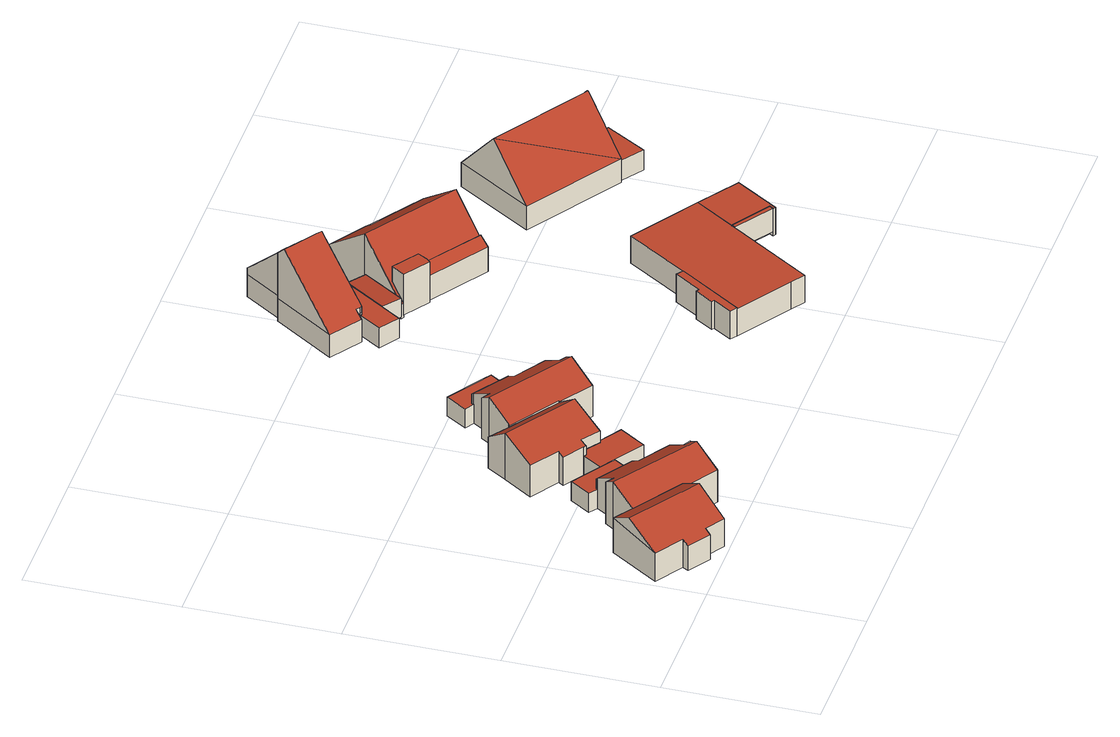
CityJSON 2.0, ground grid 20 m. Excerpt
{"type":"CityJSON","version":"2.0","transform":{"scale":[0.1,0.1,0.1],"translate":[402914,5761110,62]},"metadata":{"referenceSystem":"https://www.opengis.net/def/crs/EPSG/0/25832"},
"CityObjects":{
"building1":{"type":"Building","attributes":{"Gemeindeschluessel":"05515000","Geometrietyp2DReferenz":"3000","function":"31001_1000","roofType":"5000","measuredHeight":6.77},"address":[{"country":"Germany","locality":"Münster","thoroughfareNumber":"47","thoroughfareName":"Papenbusch"}],"geometry":[{"type":"Solid","lod":"2","boundaries":[[[[0,1,2,3]],[[4,5,1,0]],[[6,7,5,4]],[[8,9,7,6]],[[10,11,9,8]],[[12,13,11,10]],[[14,15,13,12]],[[16,17,15,14]],[[18,19,17,16]],[[20,21,19,18]],[[3,2,21,20]],[[12,10,8,6,22,23,14]],[[18,16,23,22,4,0,3,20]],[[14,23,16]],[[4,22,6]],[[1,5,7,9,11,13,15,17,19,21,2]]]],"semantics":{"surfaces":[{"type":"WallSurface"},{"type":"RoofSurface"},{"type":"GroundSurface"}],"values":[[0,0,0,0,0,0,0,0,0,0,0,1,1,0,0,2]]}}]},
"building2":{"type":"Building","attributes":{"Gemeindeschluessel":"05515000","Geometrietyp2DReferenz":"3000","function":"31001_1000","roofType":"3100","measuredHeight":6.86},"address":[{"country":"Germany","locality":"Münster","thoroughfareNumber":"47a","thoroughfareName":"Papenbusch"}],"geometry":[{"type":"Solid","lod":"2","boundaries":[[[[24,25,26,27]],[[28,29,25,24]],[[30,31,29,28]],[[32,33,31,30]],[[34,35,33,32]],[[36,37,35,34]],[[38,39,37,36]],[[40,41,39,38]],[[42,43,41,40]],[[44,45,43,42]],[[46,47,45,44]],[[48,49,47,46]],[[50,51,49,48]],[[52,53,51,50]],[[54,55,53,52]],[[56,57,55,54]],[[27,26,57,56]],[[50,48,46,44,42,40,38,36,34,32,30,52]],[[28,24,27,56,54,52,30]],[[25,29,31,33,35,37,39,41,43,45,47,49,51,53,55,57,26]]]],"semantics":{"surfaces":[{"type":"WallSurface"},{"type":"RoofSurface"},{"type":"GroundSurface"}],"values":[[0,0,0,0,0,0,0,0,0,0,0,0,0,0,0,0,0,1,1,2]]}}]},
"building3":{"type":"Building","attributes":{"Gemeindeschluessel":"05515000","Geometrietyp2DReferenz":"3000","function":"31001_2460","roofType":"1000","measuredHeight":2.78},"geometry":[{"type":"Solid","lod":"2","boundaries":[[[[58,37,39,59]],[[60,61,37,58]],[[62,63,61,60]],[[64,65,63,62]],[[66,67,65,64]],[[68,41,67,66]],[[59,39,41,68]],[[66,64,62,60,58,59,68]],[[37,61,63,65,67,41,39]]]],"semantics":{"surfaces":[{"type":"WallSurface"},{"type":"RoofSurface"},{"type":"GroundSurface"}],"values":[[0,0,0,0,0,0,0,1,2]]}}]},
"building4":{"type":"Building","attributes":{"Gemeindeschluessel":"05515000","Geometrietyp2DReferenz":"3000","function":"31001_2460","roofType":"1000","measuredHeight":2.67},"geometry":[{"type":"Solid","lod":"2","boundaries":[[[[69,70,71,64]],[[72,73,70,69]],[[74,75,73,72]],[[76,77,75,74]],[[78,79,77,76]],[[80,81,79,78]],[[82,83,81,80]],[[66,84,83,82]],[[64,71,84,66]],[[82,80,78,76,74,72,69,64,66]],[[70,73,75,77,79,81,83,84,71]]]],"semantics":{"surfaces":[{"type":"WallSurface"},{"type":"RoofSurface"},{"type":"GroundSurface"}],"values":[[0,0,0,0,0,0,0,0,0,1,2]]}}]},
"building5":{"type":"Building","attributes":{"Gemeindeschluessel":"05515000","Geometrietyp2DReferenz":"3000","function":"31001_1000","roofType":"3100","measuredHeight":6.79},"address":[{"country":"Germany","locality":"Münster","thoroughfareNumber":"49","thoroughfareName":"Papenbusch"}],"geometry":[{"type":"Solid","lod":"2","boundaries":[[[[85,86,87,88]],[[89,90,86,85]],[[91,92,90,89]],[[93,94,92,91]],[[95,96,94,93]],[[97,98,96,95]],[[99,100,98,97]],[[101,102,100,99]],[[103,104,102,101]],[[105,106,104,103]],[[107,108,106,105]],[[109,110,108,107]],[[111,112,110,109]],[[113,114,112,111]],[[88,87,114,113]],[[107,105,103,101,99,97,109]],[[95,93,91,89,85,88,113,111,109,97]],[[86,90,92,94,96,98,100,102,104,106,108,110,112,114,87]]]],"semantics":{"surfaces":[{"type":"WallSurface"},{"type":"RoofSurface"},{"type":"GroundSurface"}],"values":[[0,0,0,0,0,0,0,0,0,0,0,0,0,0,0,1,1,2]]}}]},
"building6":{"type":"Building","attributes":{"Gemeindeschluessel":"05515000","Geometrietyp2DReferenz":"3000","function":"31001_1000","roofType":"3100","measuredHeight":6.79},"address":[{"country":"Germany","locality":"Münster","thoroughfareNumber":"49a","thoroughfareName":"Papenbusch"}],"geometry":[{"type":"Solid","lod":"2","boundaries":[[[[115,116,117,118]],[[119,120,116,115]],[[121,122,120,119]],[[123,124,122,121]],[[125,126,124,123]],[[127,128,126,125]],[[129,130,128,127]],[[131,132,130,129]],[[133,134,132,131]],[[135,136,134,133]],[[137,138,136,135]],[[139,140,138,137]],[[141,142,140,139]],[[143,144,142,141]],[[145,146,144,143]],[[107,147,146,145]],[[118,117,147,107]],[[141,139,137,135,133,131,129,127,125,123,121,143]],[[119,115,118,107,145,143,121]],[[116,120,122,124,126,128,130,132,134,136,138,140,142,144,146,147,117]]]],"semantics":{"surfaces":[{"type":"WallSurface"},{"type":"RoofSurface"},{"type":"GroundSurface"}],"values":[[0,0,0,0,0,0,0,0,0,0,0,0,0,0,0,0,0,1,1,2]]}}]},
"building7":{"type":"Building","attributes":{"Gemeindeschluessel":"05515000","Geometrietyp2DReferenz":"3000","function":"31001_2460","roofType":"1000","measuredHeight":2.76},"geometry":[{"type":"Solid","lod":"2","boundaries":[[[[148,149,150,151]],[[152,153,149,148]],[[154,155,153,152]],[[156,157,155,154]],[[158,159,157,156]],[[160,161,159,158]],[[151,150,161,160]],[[158,156,154,152,148,151,160]],[[149,153,155,157,159,161,150]]]],"semantics":{"surfaces":[{"type":"WallSurface"},{"type":"RoofSurface"},{"type":"GroundSurface"}],"values":[[0,0,0,0,0,0,0,1,2]]}}]},
"building8":{"type":"Building","attributes":{"Gemeindeschluessel":"05515000","Geometrietyp2DReferenz":"3000","function":"31001_2460","roofType":"1000","measuredHeight":2.83},"geometry":[{"type":"Solid","lod":"2","boundaries":[[[[162,163,164,165]],[[166,167,163,162]],[[168,169,167,166]],[[170,171,169,168]],[[172,173,171,170]],[[165,164,173,172]],[[170,168,166,162,165,172]],[[163,167,169,171,173,164]]]],"semantics":{"surfaces":[{"type":"WallSurface"},{"type":"RoofSurface"},{"type":"GroundSurface"}],"values":[[0,0,0,0,0,0,1,2]]}}]},
"building9":{"type":"Building","attributes":{"Gemeindeschluessel":"05515000","Geometrietyp2DReferenz":"3000","function":"31001_1000","roofType":"5000","measuredHeight":11.33},"address":[{"country":"Germany","locality":"Münster","thoroughfareNumber":"463","thoroughfareName":"Gasselstiege"}],"geometry":[{"type":"Solid","lod":"2","boundaries":[[[[174,175,176,177]],[[178,179,175,174]],[[180,181,179,178]],[[182,183,181,180]],[[184,185,183,182]],[[186,187,185,184]],[[188,189,187,186]],[[190,191,189,188]],[[192,193,191,190]],[[194,195,193,192]],[[196,197,195,194]],[[198,199,197,196]],[[200,201,199,198]],[[177,176,201,200]],[[202,174,177,203,204,205,206]],[[207,208,209,202,206,210,211,212,213,214,215]],[[215,214,186,184]],[[214,213,188,186]],[[213,212,190,188]],[[212,211,192,190]],[[211,210,194,192]],[[210,206,205,196,194]],[[202,209,178,174]],[[209,208,180,178]],[[208,207,182,180]],[[207,215,184,182]],[[205,204,198,196]],[[204,203,200,198]],[[203,177,200]],[[175,179,181,183,185,187,189,191,193,195,197,199,201,176]]]],"semantics":{"surfaces":[{"type":"WallSurface"},{"type":"RoofSurface"},{"type":"GroundSurface"}],"values":[[0,0,0,0,0,0,0,0,0,0,0,0,0,0,1,1,0,0,0,0,0,0,0,0,0,0,0,0,0,2]]}}]},
"building10":{"type":"Building","attributes":{"Gemeindeschluessel":"05515000","Geometrietyp2DReferenz":"3000","function":"31001_2460","roofType":"2100","measuredHeight":2.82},"geometry":[{"type":"Solid","lod":"2","boundaries":[[[[216,217,218,219]],[[220,221,217,216]],[[222,223,221,220]],[[219,218,223,222]],[[220,216,219,222]],[[217,221,223,218]]]],"semantics":{"surfaces":[{"type":"WallSurface"},{"type":"RoofSurface"},{"type":"GroundSurface"}],"values":[[0,0,0,0,1,2]]}}]},
"building11":{"type":"Building","attributes":{"Gemeindeschluessel":"05515000","Geometrietyp2DReferenz":"3000","function":"51009_1610","roofType":"9999","measuredHeight":6},"geometry":[{"type":"Solid","lod":"2","boundaries":[[[[224,225,226,227,228]],[[226,229,230,227]],[[225,231,229,226]],[[224,232,231,225]],[[228,233,232,224]],[[227,230,233,228]],[[229,231,232,233,230]]]],"semantics":{"surfaces":[{"type":"RoofSurface"},{"type":"WallSurface"},{"type":"GroundSurface"}],"values":[[0,1,1,1,1,1,2]]}}]},
"building12":{"type":"Building","attributes":{"Gemeindeschluessel":"05515000","Geometrietyp2DReferenz":"3000","function":"31001_1000"},"address":[{"country":"Germany","locality":"Münster","thoroughfareNumber":"51","thoroughfareName":"Papenbusch"},{"country":"Germany","locality":"Münster","thoroughfareNumber":"51a","thoroughfareName":"Papenbusch"}],"children":["building12-1","building12-2","building12-3"]},
"building12-1":{"type":"BuildingPart","attributes":{"roofType":"1000","measuredHeight":3.98},"parents":["building12"],"geometry":[{"type":"Solid","lod":"2","boundaries":[[[[234,235,236,237]],[[238,239,240,241]],[[242,243,239,238]],[[244,245,243,242]],[[246,247,245,244]],[[237,236,248,249]],[[246,244,242,238,241,234,237,249]],[[235,240,239,243,245,247,248,236]],[[235,234,241,240]],[[247,246,249,248]]]],"semantics":{"surfaces":[{"type":"WallSurface"},{"type":"RoofSurface"},{"type":"GroundSurface"},{"type":"ClosureSurface"}],"values":[[0,0,0,0,0,0,1,2,3,3]]}}]},
"building12-2":{"type":"BuildingPart","attributes":{"roofType":"1000","measuredHeight":4.07},"parents":["building12"],"geometry":[{"type":"Solid","lod":"2","boundaries":[[[[250,251,247,246,252]],[[253,254,251,250]],[[255,256,254,253]],[[257,258,256,255]],[[259,260,258,257]],[[261,262,260,259]],[[263,249,248,262,261]],[[259,257,255,253,250,252,263,261]],[[247,251,254,256,258,260,262,248]],[[249,263,252,246]],[[247,248,249,246]]]],"semantics":{"surfaces":[{"type":"WallSurface"},{"type":"RoofSurface"},{"type":"GroundSurface"},{"type":"ClosureSurface"}],"values":[[0,0,0,0,0,0,0,1,2,0,3]]}}]},
"building12-3":{"type":"BuildingPart","attributes":{"roofType":"1000","measuredHeight":4.02},"parents":["building12"],"geometry":[{"type":"Solid","lod":"2","boundaries":[[[[264,265,266,267]],[[268,269,265,264]],[[270,271,269,268]],[[241,240,271,270]],[[267,266,235,234]],[[241,270,268,264,267,234]],[[265,269,271,240,235,266]],[[235,240,241,234]]]],"semantics":{"surfaces":[{"type":"WallSurface"},{"type":"RoofSurface"},{"type":"GroundSurface"},{"type":"ClosureSurface"}],"values":[[0,0,0,0,0,1,2,3]]}}]},
"building13":{"type":"Building","attributes":{"Gemeindeschluessel":"05515000","Geometrietyp2DReferenz":"3000","function":"31001_1000"},"address":[{"country":"Germany","locality":"Münster","thoroughfareNumber":"461","thoroughfareName":"Gasselstiege"}],"children":["building13-1","building13-2"]},
"building13-1":{"type":"BuildingPart","attributes":{"roofType":"2100","measuredHeight":4.67},"parents":["building13"],"geometry":[{"type":"Solid","lod":"2","boundaries":[[[[272,273,274,275,276]],[[277,278,279,280,281]],[[276,275,278,277]],[[281,272,276,277]],[[274,279,278,275]],[[280,273,272,281]],[[279,274,273,280]]]],"semantics":{"surfaces":[{"type":"WallSurface"},{"type":"RoofSurface"},{"type":"GroundSurface"},{"type":"ClosureSurface"}],"values":[[0,0,0,1,2,0,3]]}}]},
"building13-2":{"type":"BuildingPart","attributes":{"roofType":"3100","measuredHeight":8.73},"parents":["building13"],"geometry":[{"type":"Solid","lod":"2","boundaries":[[[[282,283,284,285]],[[286,287,283,282]],[[288,289,287,286]],[[290,291,289,288]],[[292,293,291,290]],[[294,295,293,292]],[[296,297,295,294]],[[298,299,297,296]],[[280,279,299,298]],[[285,284,274,273]],[[296,294,292,290,288,298]],[[286,282,285,273,280,298,288]],[[283,287,289,291,293,295,297,299,279,274,284]],[[279,280,273,274]]]],"semantics":{"surfaces":[{"type":"WallSurface"},{"type":"RoofSurface"},{"type":"GroundSurface"},{"type":"ClosureSurface"}],"values":[[0,0,0,0,0,0,0,0,0,0,1,1,2,3]]}}]},
"building14":{"type":"Building","attributes":{"Gemeindeschluessel":"05515000","Geometrietyp2DReferenz":"3000","function":"51009_1610","roofType":"1000","measuredHeight":3.32},"geometry":[{"type":"Solid","lod":"2","boundaries":[[[[300,301,302,303]],[[304,305,301,300]],[[306,307,305,304]],[[303,302,307,306]],[[304,300,303,306]],[[301,305,307,302]]]],"semantics":{"surfaces":[{"type":"WallSurface"},{"type":"RoofSurface"},{"type":"GroundSurface"}],"values":[[0,0,0,0,1,2]]}}]},
"building15":{"type":"Building","attributes":{"Gemeindeschluessel":"05515000","Geometrietyp2DReferenz":"3000","function":"31001_1000","roofType":"5000","measuredHeight":10.29},"address":[{"country":"Germany","locality":"Münster","thoroughfareNumber":"459b","thoroughfareName":"Gasselstiege"}],"geometry":[{"type":"Solid","lod":"2","boundaries":[[[[308,309,310,311]],[[312,313,309,308]],[[314,315,313,312]],[[316,317,315,314]],[[311,310,317,316]],[[318,319,320,312,308]],[[319,318,316]],[[318,311,316]],[[320,319,316,314]],[[320,314,312]],[[318,308,311]],[[309,313,315,317,310]]]],"semantics":{"surfaces":[{"type":"WallSurface"},{"type":"RoofSurface"},{"type":"GroundSurface"}],"values":[[0,0,0,0,0,1,1,1,0,0,0,2]]}}]},
"building16":{"type":"Building","attributes":{"Gemeindeschluessel":"05515000","Geometrietyp2DReferenz":"3000","function":"31001_2460","roofType":"1000","measuredHeight":2.94},"geometry":[{"type":"Solid","lod":"2","boundaries":[[[[321,322,323,324]],[[325,326,322,321]],[[327,328,326,325]],[[324,323,328,327]],[[325,321,324,327]],[[322,326,328,323]]]],"semantics":{"surfaces":[{"type":"WallSurface"},{"type":"RoofSurface"},{"type":"GroundSurface"}],"values":[[0,0,0,0,1,2]]}}]}
},
"vertices":[
[47,44,41],[47,44,0],[43,36,0],[43,36,36],[10,68,41],[10,68,0],[53,133,51],[53,133,0],[79,116,51],[79,116,0],[78,115,52],[78,115,0],[144,72,52],[144,72,0],[143,70,53],[143,70,0],[102,8,41],[102,8,0],[77,24,41],[77,24,0],[72,17,36],[72,17,0],[36,108,68],[128,47,68],
[78,115,49],[78,115,1],[144,72,1],[144,72,49],[79,116,50],[79,116,1],[99,146,70],[99,146,1],[107,158,62],[107,158,1],[118,151,62],[118,151,1],[134,176,45],[134,176,1],[136,178,43],[136,178,1],[183,148,42],[183,148,1],[185,147,42],[185,147,1],[179,138,48],[179,138,1],[221,111,48],[221,111,1],[206,88,64],[206,88,1],[214,83,64],[214,83,1],[208,73,70],[208,73,1],[187,41,48],[187,41,1],[143,70,48],[143,70,1],
[134,176,29],[136,178,29],[123,184,29],[123,184,1],[141,211,29],[141,211,1],[180,186,29],[180,186,1],[199,173,29],[199,173,1],[183,148,29],
[196,211,29],[196,211,2],[180,186,2],[199,209,29],[199,209,2],[204,217,29],[204,217,2],[228,200,29],[228,200,2],[230,203,29],[230,203,2],[261,183,29],[261,183,2],[238,148,29],[238,148,2],[199,173,2],
[199,209,42],[199,209,0],[204,217,0],[204,217,46],[196,211,42],[196,211,0],[169,229,42],[169,229,0],[174,236,46],[174,236,0],[136,261,46],[136,261,0],[162,300,68],[162,300,0],[179,326,46],[179,326,0],[205,308,46],[205,308,0],[204,307,47],[204,307,0],[270,264,46],[270,264,0],[269,263,48],[269,263,0],[254,239,68],[254,239,0],[230,203,48],[230,203,0],[228,200,46],[228,200,0],
[204,307,49],[204,307,2],[270,264,2],[270,264,49],[205,308,50],[205,308,2],[225,338,70],[225,338,2],[233,350,62],[233,350,2],[244,343,62],[244,343,2],[261,368,45],[261,368,2],[263,371,43],[263,371,2],[309,340,43],[309,340,2],[311,339,43],[311,339,2],[305,330,48],[305,330,2],[347,303,48],[347,303,2],[332,280,64],[332,280,2],[340,275,64],[340,275,2],[334,266,70],[334,266,2],[313,234,48],[313,234,2],[269,263,2],
[261,368,29],[261,368,1],[263,371,1],[263,371,29],[249,375,29],[249,375,1],[267,403,29],[267,403,1],[316,371,29],[316,371,1],[326,365,29],[326,365,1],[309,340,29],[309,340,1],
[396,549,32],[396,549,3],[377,520,3],[377,520,32],[398,548,32],[398,548,3],[445,618,32],[445,618,3],[469,602,32],[469,602,3],[403,502,32],[403,502,3],
[343,572,35],[343,572,2],[384,544,2],[384,544,35],[398,653,35],[398,653,2],[401,651,35],[401,651,2],[436,702,35],[436,702,2],[449,693,35],[449,693,2],[451,695,35],[451,695,2],[463,686,35],[463,686,2],[462,684,35],[462,684,2],[481,672,35],[481,672,2],[445,618,35],[445,618,2],[398,548,35],[398,548,2],[396,549,35],[396,549,2],[390,553,35],[390,553,2],[391,643,115],[390,553,44],[396,549,44],[398,548,44],[439,610,115],[436,702,44],[401,651,103],[398,653,103],[445,618,106],[481,672,44],[462,684,44],[463,686,42],[451,695,42],[449,693,44],
[421,529,32],[421,529,3],[446,512,3],[446,512,30],[457,583,32],[457,583,3],[482,567,30],[482,567,3],
[488,493,64],[495,505,64],[461,528,64],[449,510,64],[483,487,64],[461,528,4],[449,510,4],[495,505,4],[488,493,4],[483,487,4],
[716,219,45],[716,219,5],[627,277,5],[627,277,45],[678,161,45],[678,161,5],[681,166,5],[681,166,45],[607,53,45],[607,53,5],[589,65,45],[589,65,5],[518,112,45],[518,112,5],[574,196,5],[574,196,45],
[509,118,46],[509,118,5],[518,112,46],[525,143,46],[525,143,5],[522,145,46],[522,145,5],[538,169,46],[538,169,5],[542,167,46],[542,167,5],[565,202,46],[565,202,5],[574,196,46],
[732,126,45],[732,126,5],[769,183,5],[769,183,45],[728,128,45],[728,128,5],[731,133,45],[731,133,5],
[495,505,47],[495,505,42],[495,505,0],[488,493,0],[488,493,36],[569,439,36],[569,439,0],[576,450,0],[576,450,42],[576,450,47],
[449,510,21],[449,510,0],[461,528,0],[461,528,42],[446,512,21],[446,512,0],[484,569,88],[484,569,0],[521,624,36],[521,624,0],[570,592,36],[570,592,0],[566,586,42],[566,586,0],[636,539,42],[636,539,0],[603,489,88],[603,489,0],
[678,161,46],[678,161,12],[728,128,12],[728,128,46],[681,166,46],[681,166,12],[731,133,46],[731,133,12],
[729,519,35],[729,519,0],[664,418,0],[664,418,35],[855,437,35],[855,437,0],[823,388,35],[823,388,0],[790,336,35],[790,336,0],[697,469,103],[823,387,103],[823,388,103],
[823,388,33],[823,388,3],[790,336,3],[790,336,33],[851,370,33],[851,370,3],[818,316,33],[818,316,3]
]}
